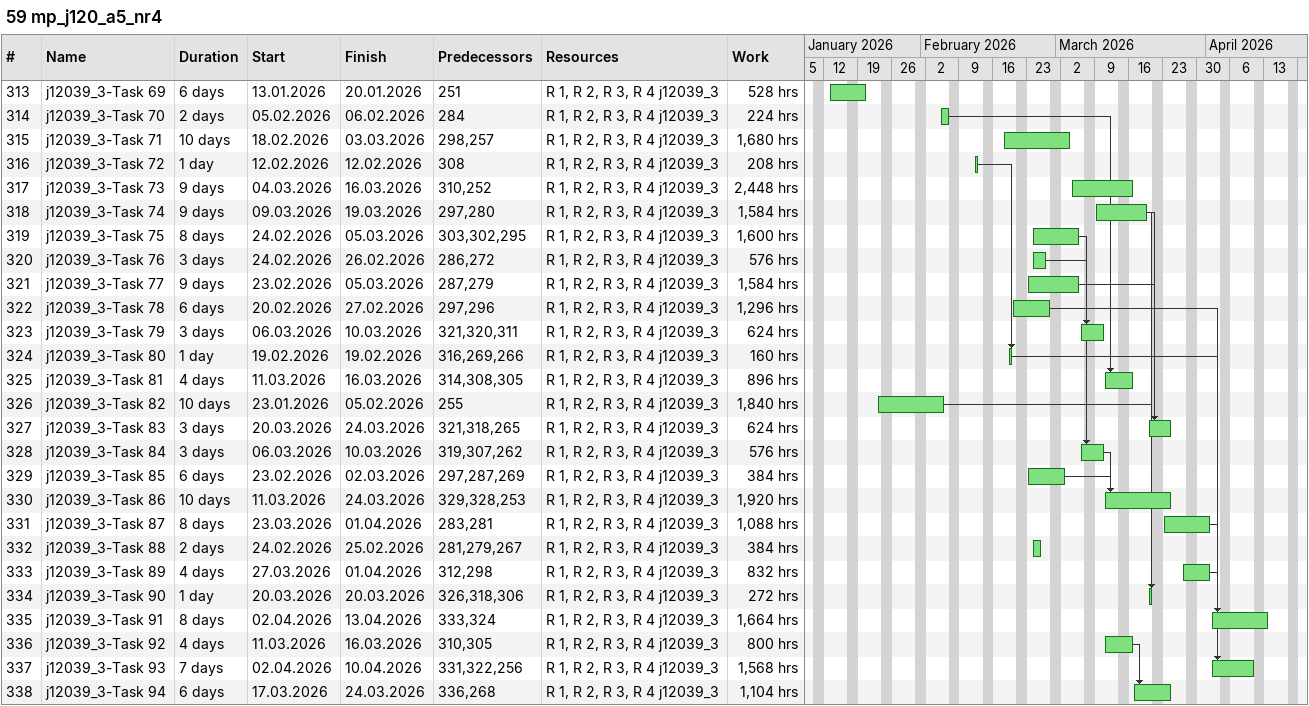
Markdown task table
59 mp_j120_a5_nr4

| ID | Task | Duration | Start | Finish | Predecessors | Resources | Work (h) |
|---|---|---|---|---|---|---|---|
| 313 | j12039_3-Task 69 | 6d | 2026-01-13 | 2026-01-20 | 251 | R 1, R 2, R 3, R 4 j12039_3 | 528 |
| 314 | j12039_3-Task 70 | 2d | 2026-02-05 | 2026-02-06 | 284 | R 1, R 2, R 3, R 4 j12039_3 | 224 |
| 315 | j12039_3-Task 71 | 10d | 2026-02-18 | 2026-03-03 | 298, 257 | R 1, R 2, R 3, R 4 j12039_3 | 1680 |
| 316 | j12039_3-Task 72 | 1d | 2026-02-12 | 2026-02-12 | 308 | R 1, R 2, R 3, R 4 j12039_3 | 208 |
| 317 | j12039_3-Task 73 | 9d | 2026-03-04 | 2026-03-16 | 310, 252 | R 1, R 2, R 3, R 4 j12039_3 | 2448 |
| 318 | j12039_3-Task 74 | 9d | 2026-03-09 | 2026-03-19 | 297, 280 | R 1, R 2, R 3, R 4 j12039_3 | 1584 |
| 319 | j12039_3-Task 75 | 8d | 2026-02-24 | 2026-03-05 | 303, 302, 295 | R 1, R 2, R 3, R 4 j12039_3 | 1600 |
| 320 | j12039_3-Task 76 | 3d | 2026-02-24 | 2026-02-26 | 286, 272 | R 1, R 2, R 3, R 4 j12039_3 | 576 |
| 321 | j12039_3-Task 77 | 9d | 2026-02-23 | 2026-03-05 | 287, 279 | R 1, R 2, R 3, R 4 j12039_3 | 1584 |
| 322 | j12039_3-Task 78 | 6d | 2026-02-20 | 2026-02-27 | 297, 296 | R 1, R 2, R 3, R 4 j12039_3 | 1296 |
| 323 | j12039_3-Task 79 | 3d | 2026-03-06 | 2026-03-10 | 321, 320, 311 | R 1, R 2, R 3, R 4 j12039_3 | 624 |
| 324 | j12039_3-Task 80 | 1d | 2026-02-19 | 2026-02-19 | 316, 269, 266 | R 1, R 2, R 3, R 4 j12039_3 | 160 |
| 325 | j12039_3-Task 81 | 4d | 2026-03-11 | 2026-03-16 | 314, 308, 305 | R 1, R 2, R 3, R 4 j12039_3 | 896 |
| 326 | j12039_3-Task 82 | 10d | 2026-01-23 | 2026-02-05 | 255 | R 1, R 2, R 3, R 4 j12039_3 | 1840 |
| 327 | j12039_3-Task 83 | 3d | 2026-03-20 | 2026-03-24 | 321, 318, 265 | R 1, R 2, R 3, R 4 j12039_3 | 624 |
| 328 | j12039_3-Task 84 | 3d | 2026-03-06 | 2026-03-10 | 319, 307, 262 | R 1, R 2, R 3, R 4 j12039_3 | 576 |
| 329 | j12039_3-Task 85 | 6d | 2026-02-23 | 2026-03-02 | 297, 287, 269 | R 1, R 2, R 3, R 4 j12039_3 | 384 |
| 330 | j12039_3-Task 86 | 10d | 2026-03-11 | 2026-03-24 | 329, 328, 253 | R 1, R 2, R 3, R 4 j12039_3 | 1920 |
| 331 | j12039_3-Task 87 | 8d | 2026-03-23 | 2026-04-01 | 283, 281 | R 1, R 2, R 3, R 4 j12039_3 | 1088 |
| 332 | j12039_3-Task 88 | 2d | 2026-02-24 | 2026-02-25 | 281, 279, 267 | R 1, R 2, R 3, R 4 j12039_3 | 384 |
| 333 | j12039_3-Task 89 | 4d | 2026-03-27 | 2026-04-01 | 312, 298 | R 1, R 2, R 3, R 4 j12039_3 | 832 |
| 334 | j12039_3-Task 90 | 1d | 2026-03-20 | 2026-03-20 | 326, 318, 306 | R 1, R 2, R 3, R 4 j12039_3 | 272 |
| 335 | j12039_3-Task 91 | 8d | 2026-04-02 | 2026-04-13 | 333, 324 | R 1, R 2, R 3, R 4 j12039_3 | 1664 |
| 336 | j12039_3-Task 92 | 4d | 2026-03-11 | 2026-03-16 | 310, 305 | R 1, R 2, R 3, R 4 j12039_3 | 800 |
| 337 | j12039_3-Task 93 | 7d | 2026-04-02 | 2026-04-10 | 331, 322, 256 | R 1, R 2, R 3, R 4 j12039_3 | 1568 |
| 338 | j12039_3-Task 94 | 6d | 2026-03-17 | 2026-03-24 | 336, 268 | R 1, R 2, R 3, R 4 j12039_3 | 1104 |
